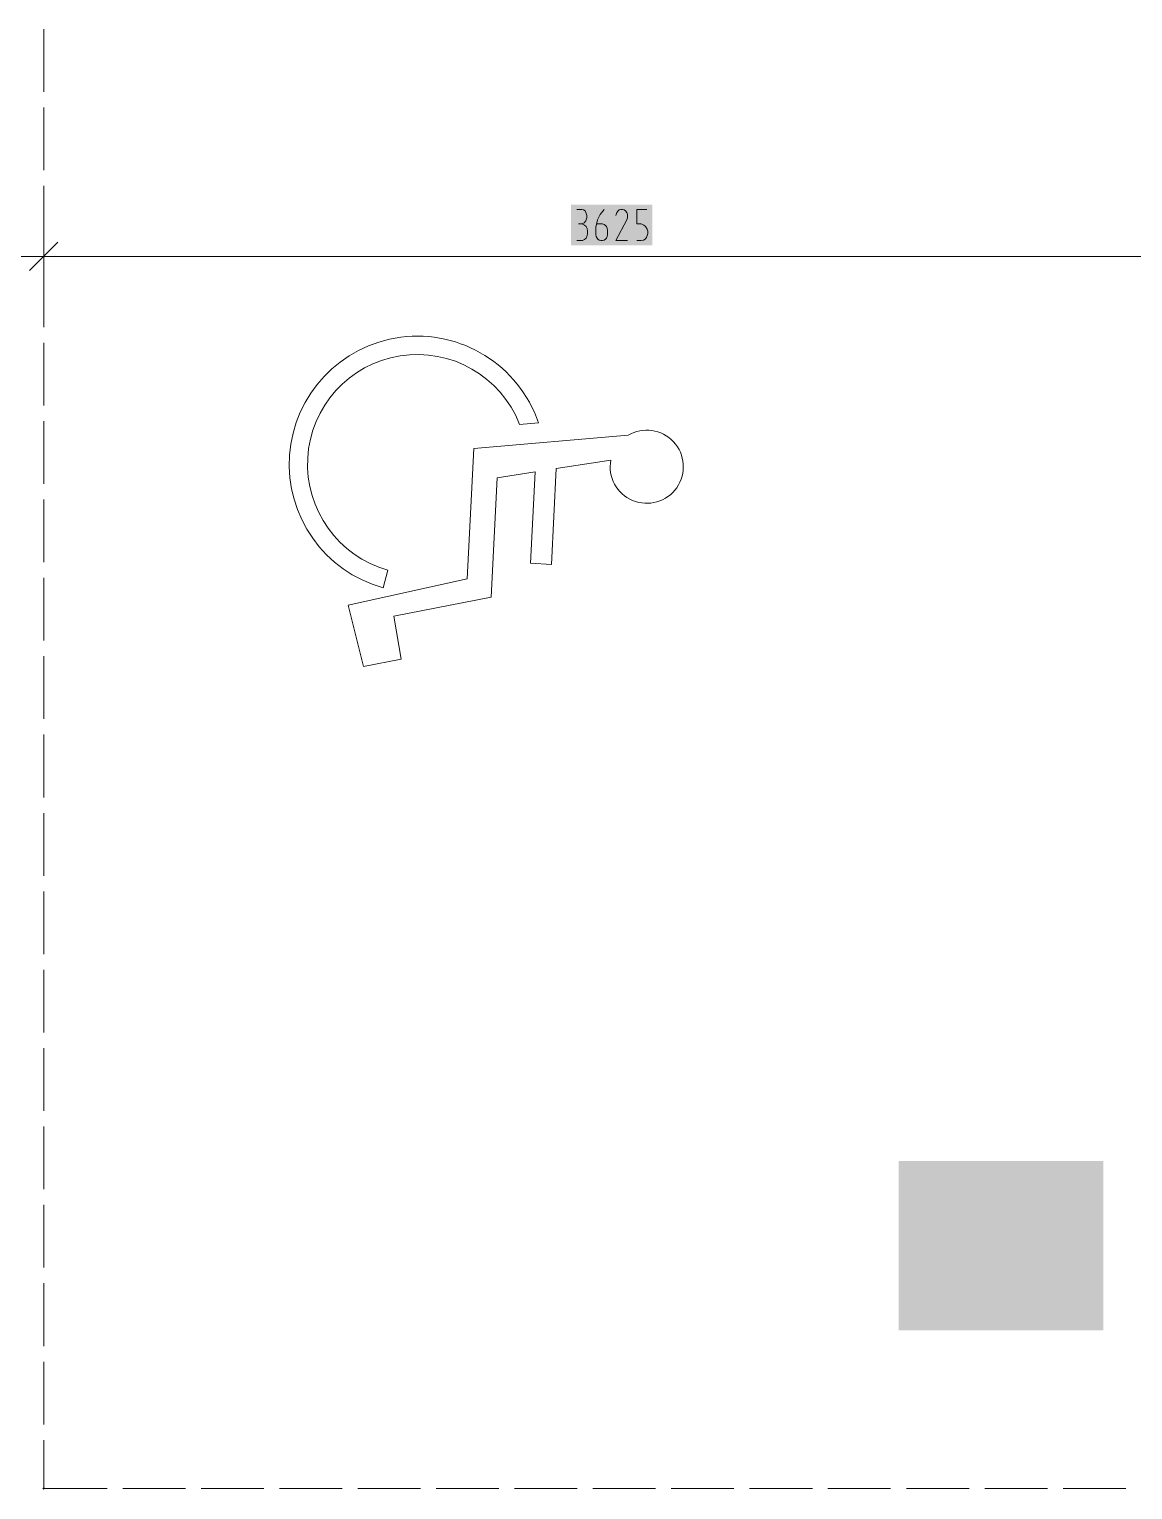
# Model space of a CAD drawing. Header units: millimetres. Extents: x 0 to 594, y 0 to 420.
# Drawn here: x 101.04 to 129.65, y 247.95 to 285.8 of the extents above; entities that cross this region are included whole.
import ezdxf

# ---------------------------------------------------------------- set-up
doc = ezdxf.new("R2010")
doc.units = ezdxf.units.MM
doc.header["$LTSCALE"] = 8
doc.layers.add('PDF_Cislovani stani', color=7, linetype='Continuous', true_color=0xffffff)
doc.layers.add('PDF_Dopravni znaceni', color=7, linetype='Continuous')
doc.layers.add('PDF_Koty delkove', color=7, linetype='Continuous')

msp = doc.modelspace()

# ---------------------------------------------------------------- linework, layer by layer
at = {"layer": 'PDF_Cislovani stani', "lineweight": 18, "transparency": 33554559}
msp.add_solid([(123.578, 256.471), (123.578, 252.075), (128.887, 256.471), (128.887, 252.075)], dxfattribs=at)
at = {"layer": 'PDF_Dopravni znaceni', "lineweight": 18}
for points in [[(101.413, 285.803), (101.413, 284.177)], [(101.413, 283.771), (101.413, 282.146)], [(101.413, 281.74), (101.413, 280.114)], [(101.413, 279.708), (101.413, 278.083)], [(101.413, 277.676), (101.413, 276.051)], [(101.413, 275.645), (101.413, 274.019)], [(112.569, 274.934), (112.396, 271.56), (109.304, 270.873), (109.705, 269.282), (110.681, 269.474), (110.492, 270.59), (110.681, 269.474), (110.492, 270.59), (113.015, 271.086), (113.174, 274.178), (114.155, 274.331), (114.033, 271.96), (114.577, 271.932), (114.704, 274.416)], [(101.413, 273.613), (101.413, 271.988)], [(101.413, 271.582), (101.413, 269.956)], [(101.413, 269.55), (101.413, 267.925)], [(101.413, 267.518), (101.413, 265.893)], [(101.413, 265.487), (101.413, 263.861)], [(101.413, 263.455), (101.413, 261.83)], [(101.413, 261.424), (101.413, 259.798)], [(101.413, 259.392), (101.413, 257.767)], [(101.413, 257.36), (101.413, 255.735)], [(101.413, 255.329), (101.413, 253.703)], [(101.413, 253.297), (101.413, 251.672)], [(101.413, 251.266), (101.413, 249.64)], [(101.413, 249.234), (101.413, 247.982)], [(101.433, 247.982), (103.058, 247.982)], [(103.465, 247.982), (105.09, 247.982)], [(105.496, 247.982), (107.122, 247.982)], [(107.528, 247.982), (109.153, 247.982)], [(109.56, 247.982), (111.185, 247.982)], [(111.591, 247.982), (113.216, 247.982)], [(113.623, 247.982), (115.248, 247.982)], [(115.654, 247.982), (117.28, 247.982)], [(117.686, 247.982), (119.311, 247.982)], [(119.718, 247.982), (121.343, 247.982)], [(121.749, 247.982), (123.374, 247.982)], [(123.781, 247.982), (125.406, 247.982)], [(125.812, 247.982), (127.438, 247.982)], [(127.844, 247.982), (129.469, 247.982)]]:
    msp.add_lwpolyline(points, dxfattribs=at)
msp.add_lwpolyline([(110.34, 271.783), (110.213, 271.326, -1.658012), (114.242, 275.601), (113.752, 275.559, 1.619658)], format="xyb", close=True, dxfattribs=at)
msp.add_lwpolyline([(114.704, 274.416), (116.117, 274.636, 4.630675), (116.565, 275.278), (112.569, 274.934)], format="xyb", dxfattribs=at)
at = {"layer": 'PDF_Dopravni znaceni', "lineweight": 18, "transparency": 33554559}
msp.add_solid([(101.413, 248.019), (101.45, 247.982), (101.377, 247.982), (101.413, 247.946)], dxfattribs=at)
at = {"layer": 'PDF_Koty delkove', "lineweight": 18}
for points in [[(115.233, 281.134), (115.363, 281.134), (115.406, 281.121)], [(115.406, 281.121), (115.449, 281.094), (115.471, 281.053), (115.493, 280.973), (115.493, 280.918), (115.471, 280.837), (115.428, 280.783), (115.363, 280.756), (115.276, 280.756)], [(115.753, 280.756), (115.904, 280.756), (115.948, 280.742), (115.98, 280.715), (116.002, 280.687), (116.023, 280.648), (116.034, 280.593), (116.034, 280.485), (116.023, 280.431), (116.002, 280.39), (115.98, 280.363), (115.948, 280.336), (115.904, 280.322), (115.861, 280.322), (115.818, 280.336), (115.785, 280.363), (115.764, 280.39), (115.742, 280.431), (115.73, 280.485), (115.73, 280.674), (115.774, 280.864), (115.839, 280.999), (115.948, 281.134)], [(116.554, 280.322), (116.251, 280.322), (116.533, 280.864), (116.554, 280.918), (116.554, 280.999), (116.533, 281.053), (116.5, 281.094), (116.468, 281.121), (116.424, 281.134), (116.381, 281.134), (116.338, 281.121)], [(116.338, 281.121), (116.305, 281.094), (116.273, 281.053), (116.251, 280.973)], [(117.053, 281.134), (116.793, 281.134), (116.793, 280.756), (116.901, 280.756), (116.977, 280.728), (117.02, 280.687), (117.063, 280.62), (117.074, 280.566), (117.074, 280.512), (117.063, 280.457), (117.042, 280.404), (117.009, 280.363), (116.966, 280.336), (116.901, 280.322), (116.793, 280.322)], [(101.413, 279.306), (101.413, 279.915), (101.413, 280.525)], [(115.233, 280.322), (115.384, 280.322), (115.438, 280.349), (115.481, 280.39), (115.503, 280.457), (115.514, 280.512), (115.514, 280.566), (115.503, 280.634), (115.481, 280.687), (115.438, 280.728), (115.363, 280.756)], [(101.047, 279.55), (101.779, 280.281)], [(75.734, 279.915), (76.912, 279.915), (78.741, 279.915), (89.345, 279.915), (90.564, 279.915), (91.093, 279.915), (101.413, 279.915), (130.871, 279.915), (156.469, 279.915), (181.052, 279.915), (183.083, 279.915), (207.666, 279.915), (233.264, 279.915), (258.862, 279.915)]]:
    msp.add_lwpolyline(points, dxfattribs=at)
at = {"layer": 'PDF_Koty delkove', "color": 7, "lineweight": 18, "true_color": 0xffffff, "transparency": 33554559}
msp.add_solid([(115.089, 280.2), (117.196, 280.2), (115.089, 281.256), (117.196, 281.256)], dxfattribs=at)

doc.saveas('drawing.dxf')
